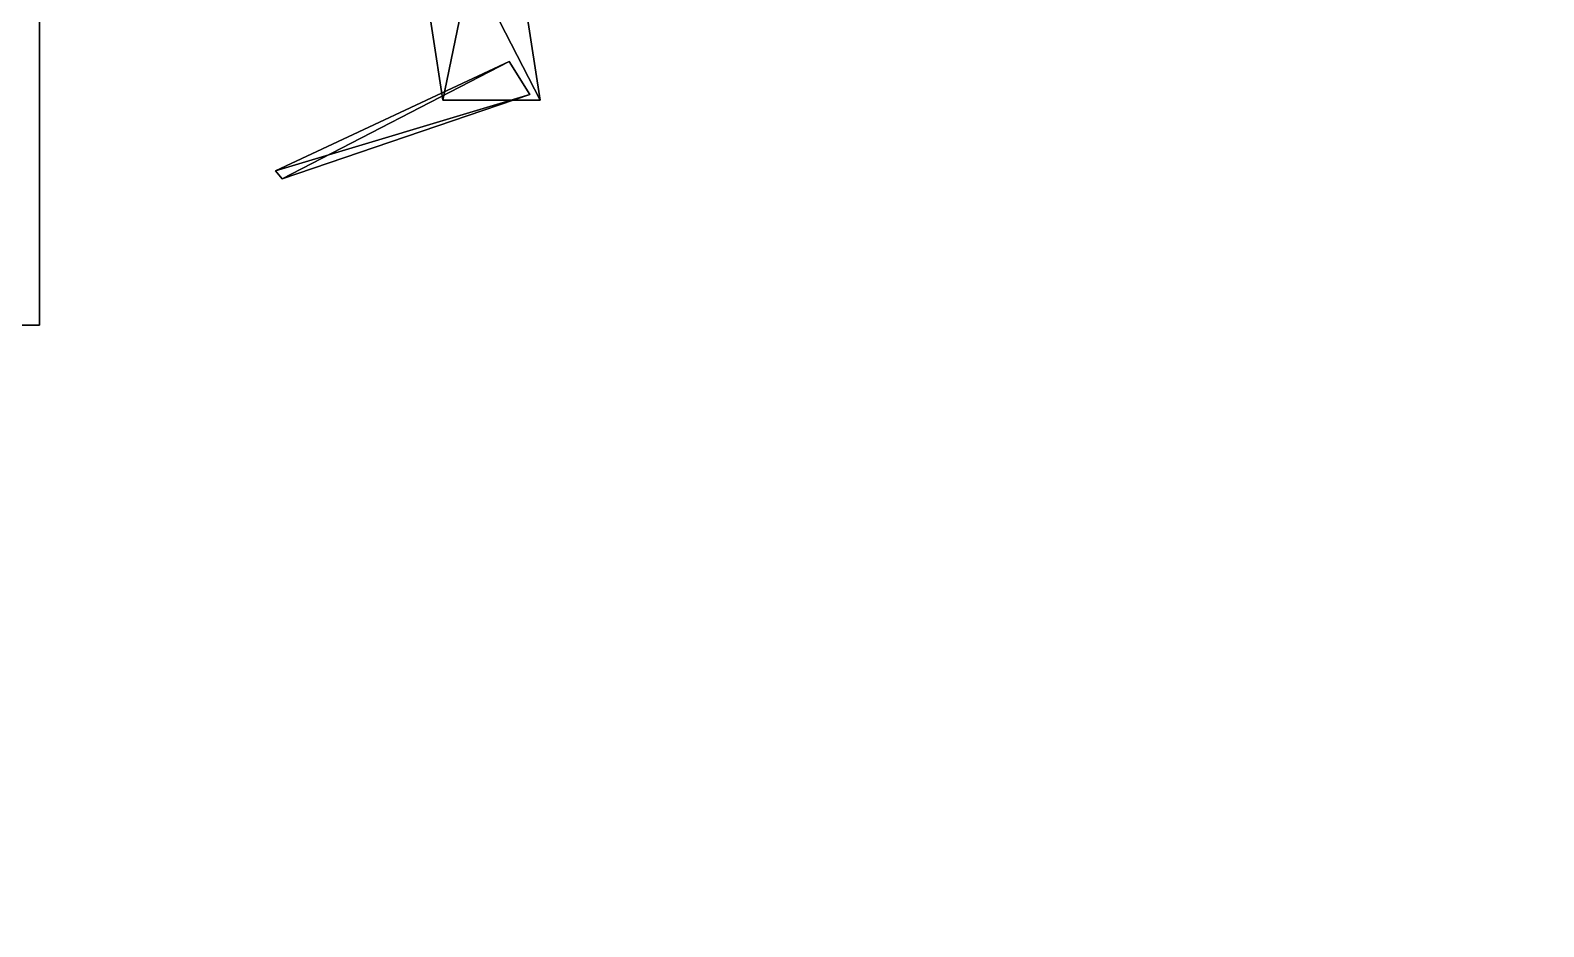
# Model space of a CAD drawing. Extents: x 0 to 5507, y -6518 to 0.
# Drawn here: x 1058.3 to 1166.9, y -2234.2 to -2169.8 of the extents above; entities that cross this region are included whole.
import ezdxf

# ---------------------------------------------------------------- set-up
doc = ezdxf.new("R2010")
doc.units = 0
for name, color, linetype in [('LAYER0', 7, 'CONTINUOUS'), ('LAYER1', 7, 'CONTINUOUS'), ('LAYER136', 254, 'CONTINUOUS'), ('LAYER46', 253, 'CONTINUOUS'), ('LAYER48', 253, 'CONTINUOUS'), ('LAYER50', 253, 'CONTINUOUS'), ('LAYER52', 253, 'CONTINUOUS'), ('LAYER54', 253, 'CONTINUOUS')]:
    doc.layers.add(name, color=color, linetype=linetype)

msp = doc.modelspace()

# ---------------------------------------------------------------- linework, layer by layer
at = {"layer": 'LAYER0', "invisible_edges": 1}
for points in [[(5507, 0), (0, -6518), (0, 0), (5507, 0)], [(5507, -6518, 5), (0, 0, 5), (0, -6518, 5), (5507, -6518, 5)], [(0, 0, 5), (5507, -6518, 5), (5507, 0, 5), (0, 0, 5)], [(0, -6518), (5507, 0), (5507, -6518), (0, -6518)]]:
    msp.add_3dface(points, dxfattribs=at)
at = {"layer": 'LAYER136', "invisible_edges": 1}
for points in [[(1041, -1518, 110), (1059, -2191, 110), (1041, -2191, 110), (1041, -1518, 110)], [(1059, -2191, 110), (1041, -1518, 110), (1059, -1518, 110), (1059, -2191, 110)], [(1059, -1518, 2360), (1041, -2191, 2360), (1059, -2191, 2360), (1059, -1518, 2360)], [(1041, -2191, 2360), (1059, -1518, 2360), (1041, -1518, 2360), (1041, -2191, 2360)], [(1059, -1518, 2360), (1059, -2191, 110), (1059, -1518, 110), (1059, -1518, 2360)], [(1059, -2191, 110), (1059, -1518, 2360), (1059, -2191, 2360), (1059, -2191, 110)], [(1041, -2191, 2360), (1059, -2191, 110), (1059, -2191, 2360), (1041, -2191, 2360)], [(1059, -2191, 110), (1041, -2191, 2360), (1041, -2191, 110), (1059, -2191, 110)]]:
    msp.add_3dface(points, dxfattribs=at)
at = {"layer": 'LAYER46'}
for points in [[(1084.958, -2155.5, 206.2174), (1094.906, -2174.865, 206.2174), (1087.942, -2174.865, 206.2174), (1084.958, -2155.5, 206.2174)], [(1091.922, -2155.5, 206.2174), (1094.906, -2174.865, 206.2174), (1084.958, -2155.5, 206.2174), (1091.922, -2155.5, 206.2174)], [(1087.942, -2174.865, 219.7826), (1091.922, -2155.5, 219.7826), (1084.958, -2155.5, 219.7826), (1087.942, -2174.865, 219.7826)], [(1094.906, -2174.865, 219.7826), (1091.922, -2155.5, 219.7826), (1087.942, -2174.865, 219.7826), (1094.906, -2174.865, 219.7826)], [(1091.922, -2155.5, 206.2174), (1094.906, -2174.865, 219.7826), (1094.906, -2174.865, 206.2174), (1091.922, -2155.5, 206.2174)], [(1091.922, -2155.5, 219.7826), (1094.906, -2174.865, 219.7826), (1091.922, -2155.5, 206.2174), (1091.922, -2155.5, 219.7826)], [(1092.692, -2172.075, 207.3477), (1076.409, -2180.5, 207.3477), (1075.918, -2179.923, 207.3477), (1092.692, -2172.075, 207.3477)], [(1075.918, -2179.923, 218.652), (1094.182, -2174.456, 218.652), (1092.692, -2172.075, 218.652), (1075.918, -2179.923, 218.652)], [(1094.182, -2174.456, 207.3477), (1076.409, -2180.5, 207.3477), (1092.692, -2172.075, 207.3477), (1094.182, -2174.456, 207.3477)], [(1076.409, -2180.5, 218.652), (1094.182, -2174.456, 218.652), (1075.918, -2179.923, 218.652), (1076.409, -2180.5, 218.652)], [(1094.182, -2174.456, 207.3477), (1076.409, -2180.5, 218.652), (1076.409, -2180.5, 207.3477), (1094.182, -2174.456, 207.3477)], [(1094.182, -2174.456, 218.652), (1076.409, -2180.5, 218.652), (1094.182, -2174.456, 207.3477), (1094.182, -2174.456, 218.652)]]:
    msp.add_3dface(points, dxfattribs=at)
at = {"layer": 'LAYER48'}
for points in [[(1084.958, -2155.5, 699.7174), (1094.906, -2174.865, 699.7174), (1087.942, -2174.865, 699.7174), (1084.958, -2155.5, 699.7174)], [(1091.922, -2155.5, 699.7174), (1094.906, -2174.865, 699.7174), (1084.958, -2155.5, 699.7174), (1091.922, -2155.5, 699.7174)], [(1087.942, -2174.865, 713.2826), (1091.922, -2155.5, 713.2826), (1084.958, -2155.5, 713.2826), (1087.942, -2174.865, 713.2826)], [(1094.906, -2174.865, 713.2826), (1091.922, -2155.5, 713.2826), (1087.942, -2174.865, 713.2826), (1094.906, -2174.865, 713.2826)], [(1091.922, -2155.5, 699.7174), (1094.906, -2174.865, 713.2826), (1094.906, -2174.865, 699.7174), (1091.922, -2155.5, 699.7174)], [(1091.922, -2155.5, 713.2826), (1094.906, -2174.865, 713.2826), (1091.922, -2155.5, 699.7174), (1091.922, -2155.5, 713.2826)], [(1092.692, -2172.075, 700.8477), (1076.409, -2180.5, 700.8477), (1075.918, -2179.923, 700.8477), (1092.692, -2172.075, 700.8477)], [(1075.918, -2179.923, 712.152), (1094.182, -2174.456, 712.152), (1092.692, -2172.075, 712.152), (1075.918, -2179.923, 712.152)], [(1094.182, -2174.456, 700.8477), (1076.409, -2180.5, 700.8477), (1092.692, -2172.075, 700.8477), (1094.182, -2174.456, 700.8477)], [(1076.409, -2180.5, 712.152), (1094.182, -2174.456, 712.152), (1075.918, -2179.923, 712.152), (1076.409, -2180.5, 712.152)], [(1094.182, -2174.456, 700.8477), (1076.409, -2180.5, 712.152), (1076.409, -2180.5, 700.8477), (1094.182, -2174.456, 700.8477)], [(1094.182, -2174.456, 712.152), (1076.409, -2180.5, 712.152), (1094.182, -2174.456, 700.8477), (1094.182, -2174.456, 712.152)]]:
    msp.add_3dface(points, dxfattribs=at)
at = {"layer": 'LAYER50'}
for points in [[(1084.958, -2155.5, 1193.217), (1094.906, -2174.865, 1193.217), (1087.942, -2174.865, 1193.217), (1084.958, -2155.5, 1193.217)], [(1091.922, -2155.5, 1193.217), (1094.906, -2174.865, 1193.217), (1084.958, -2155.5, 1193.217), (1091.922, -2155.5, 1193.217)], [(1087.942, -2174.865, 1206.783), (1091.922, -2155.5, 1206.783), (1084.958, -2155.5, 1206.783), (1087.942, -2174.865, 1206.783)], [(1094.906, -2174.865, 1206.783), (1091.922, -2155.5, 1206.783), (1087.942, -2174.865, 1206.783), (1094.906, -2174.865, 1206.783)], [(1091.922, -2155.5, 1193.217), (1094.906, -2174.865, 1206.783), (1094.906, -2174.865, 1193.217), (1091.922, -2155.5, 1193.217)], [(1091.922, -2155.5, 1206.783), (1094.906, -2174.865, 1206.783), (1091.922, -2155.5, 1193.217), (1091.922, -2155.5, 1206.783)], [(1092.692, -2172.075, 1194.348), (1076.409, -2180.5, 1194.348), (1075.918, -2179.923, 1194.348), (1092.692, -2172.075, 1194.348)], [(1075.918, -2179.923, 1205.652), (1094.182, -2174.456, 1205.652), (1092.692, -2172.075, 1205.652), (1075.918, -2179.923, 1205.652)], [(1094.182, -2174.456, 1194.348), (1076.409, -2180.5, 1194.348), (1092.692, -2172.075, 1194.348), (1094.182, -2174.456, 1194.348)], [(1076.409, -2180.5, 1205.652), (1094.182, -2174.456, 1205.652), (1075.918, -2179.923, 1205.652), (1076.409, -2180.5, 1205.652)], [(1094.182, -2174.456, 1194.348), (1076.409, -2180.5, 1205.652), (1076.409, -2180.5, 1194.348), (1094.182, -2174.456, 1194.348)], [(1094.182, -2174.456, 1205.652), (1076.409, -2180.5, 1205.652), (1094.182, -2174.456, 1194.348), (1094.182, -2174.456, 1205.652)]]:
    msp.add_3dface(points, dxfattribs=at)
at = {"layer": 'LAYER52'}
for points in [[(1084.958, -2155.5, 1686.717), (1094.906, -2174.865, 1686.717), (1087.942, -2174.865, 1686.717), (1084.958, -2155.5, 1686.717)], [(1091.922, -2155.5, 1686.717), (1094.906, -2174.865, 1686.717), (1084.958, -2155.5, 1686.717), (1091.922, -2155.5, 1686.717)], [(1087.942, -2174.865, 1700.283), (1091.922, -2155.5, 1700.283), (1084.958, -2155.5, 1700.283), (1087.942, -2174.865, 1700.283)], [(1094.906, -2174.865, 1700.283), (1091.922, -2155.5, 1700.283), (1087.942, -2174.865, 1700.283), (1094.906, -2174.865, 1700.283)], [(1091.922, -2155.5, 1686.717), (1094.906, -2174.865, 1700.283), (1094.906, -2174.865, 1686.717), (1091.922, -2155.5, 1686.717)], [(1091.922, -2155.5, 1700.283), (1094.906, -2174.865, 1700.283), (1091.922, -2155.5, 1686.717), (1091.922, -2155.5, 1700.283)], [(1092.692, -2172.075, 1687.848), (1076.409, -2180.5, 1687.848), (1075.918, -2179.923, 1687.848), (1092.692, -2172.075, 1687.848)], [(1075.918, -2179.923, 1699.152), (1094.182, -2174.456, 1699.152), (1092.692, -2172.075, 1699.152), (1075.918, -2179.923, 1699.152)], [(1094.182, -2174.456, 1687.848), (1076.409, -2180.5, 1687.848), (1092.692, -2172.075, 1687.848), (1094.182, -2174.456, 1687.848)], [(1076.409, -2180.5, 1699.152), (1094.182, -2174.456, 1699.152), (1075.918, -2179.923, 1699.152), (1076.409, -2180.5, 1699.152)], [(1094.182, -2174.456, 1687.848), (1076.409, -2180.5, 1699.152), (1076.409, -2180.5, 1687.848), (1094.182, -2174.456, 1687.848)], [(1094.182, -2174.456, 1699.152), (1076.409, -2180.5, 1699.152), (1094.182, -2174.456, 1687.848), (1094.182, -2174.456, 1699.152)]]:
    msp.add_3dface(points, dxfattribs=at)
at = {"layer": 'LAYER54'}
for points in [[(1084.958, -2155.5, 2180.217), (1094.906, -2174.865, 2180.217), (1087.942, -2174.865, 2180.217), (1084.958, -2155.5, 2180.217)], [(1091.922, -2155.5, 2180.217), (1094.906, -2174.865, 2180.217), (1084.958, -2155.5, 2180.217), (1091.922, -2155.5, 2180.217)], [(1087.942, -2174.865, 2193.783), (1091.922, -2155.5, 2193.783), (1084.958, -2155.5, 2193.783), (1087.942, -2174.865, 2193.783)], [(1094.906, -2174.865, 2193.783), (1091.922, -2155.5, 2193.783), (1087.942, -2174.865, 2193.783), (1094.906, -2174.865, 2193.783)], [(1091.922, -2155.5, 2180.217), (1094.906, -2174.865, 2193.783), (1094.906, -2174.865, 2180.217), (1091.922, -2155.5, 2180.217)], [(1091.922, -2155.5, 2193.783), (1094.906, -2174.865, 2193.783), (1091.922, -2155.5, 2180.217), (1091.922, -2155.5, 2193.783)], [(1092.692, -2172.075, 2181.348), (1076.409, -2180.5, 2181.348), (1075.918, -2179.923, 2181.348), (1092.692, -2172.075, 2181.348)], [(1075.918, -2179.923, 2192.652), (1094.182, -2174.456, 2192.652), (1092.692, -2172.075, 2192.652), (1075.918, -2179.923, 2192.652)], [(1094.182, -2174.456, 2181.348), (1076.409, -2180.5, 2181.348), (1092.692, -2172.075, 2181.348), (1094.182, -2174.456, 2181.348)], [(1076.409, -2180.5, 2192.652), (1094.182, -2174.456, 2192.652), (1075.918, -2179.923, 2192.652), (1076.409, -2180.5, 2192.652)], [(1094.182, -2174.456, 2181.348), (1076.409, -2180.5, 2192.652), (1076.409, -2180.5, 2181.348), (1094.182, -2174.456, 2181.348)], [(1094.182, -2174.456, 2192.652), (1076.409, -2180.5, 2192.652), (1094.182, -2174.456, 2181.348), (1094.182, -2174.456, 2192.652)]]:
    msp.add_3dface(points, dxfattribs=at)

# ---------------------------------------------------------------- meshes
at = {"layer": 'LAYER1'}
mesh = msp.add_polymesh((3, 2), dxfattribs=at)
for k, corner in enumerate([(3052, -1518, 2340), (1039, -1518, 2340), (3052, -6518, 2340), (3052, -1518, 2340), (3202, -6518, 2340), (3202, -1368, 2340)]):
    mesh.set_mesh_vertex(divmod(k, 2), corner)

doc.saveas('drawing.dxf')
